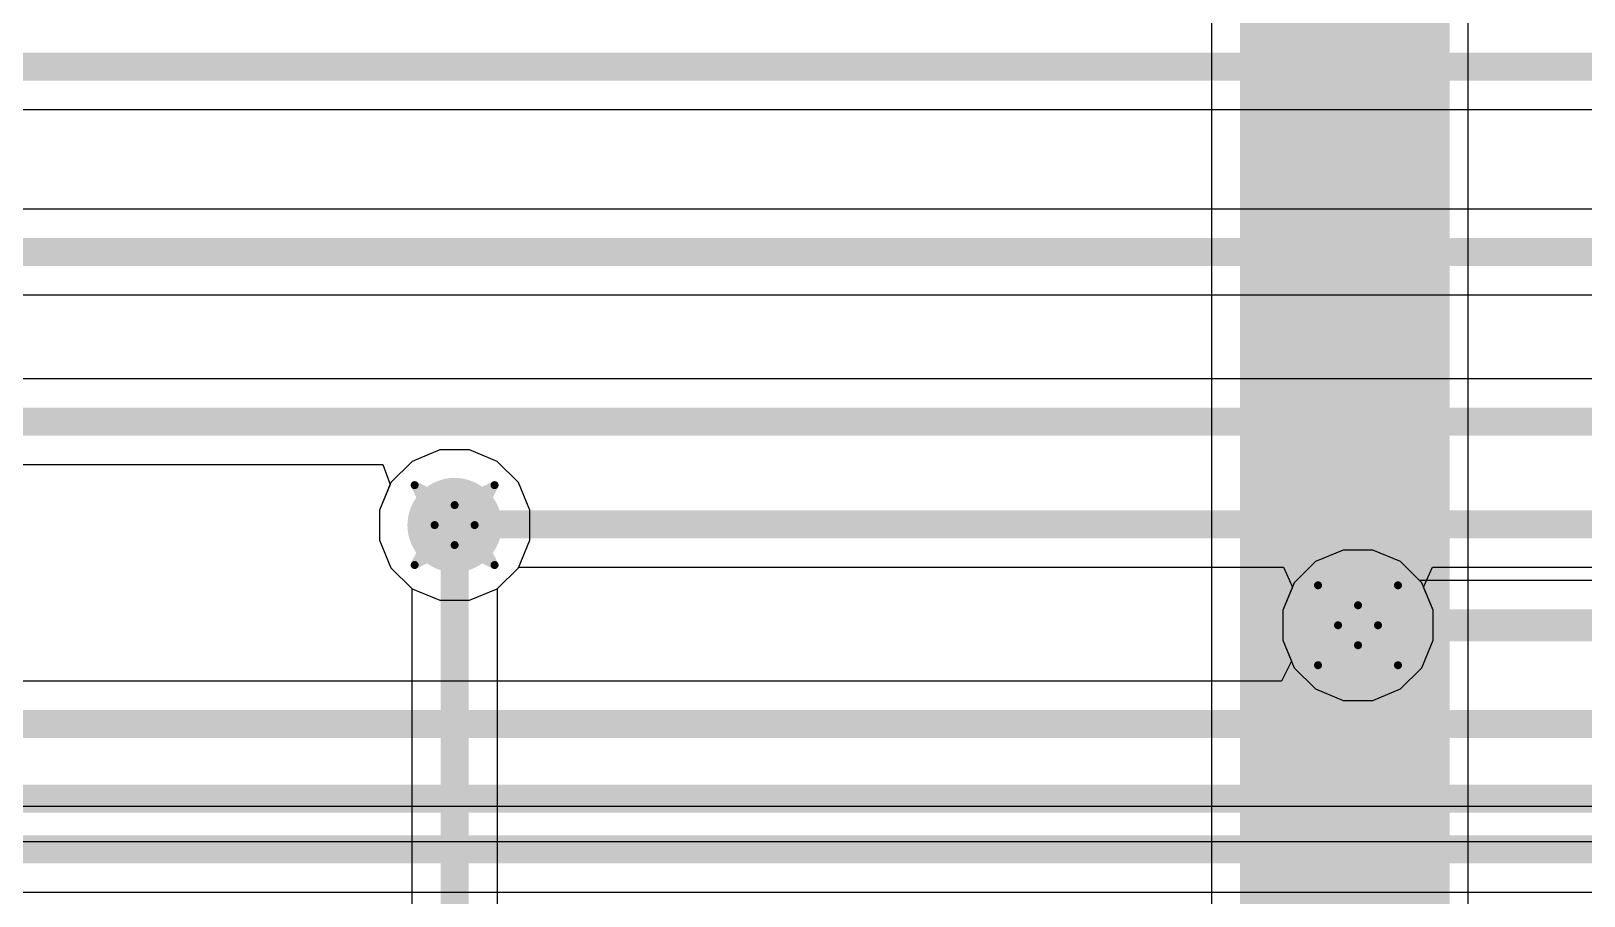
# Model space of a CAD drawing. Header units: inches. Extents: x -3 to 289, y -11 to 89.
# Drawn here: x 36.05 to 45.92, y 19.14 to 24.64 of the extents above; entities that cross this region are included whole.
import ezdxf

# ---------------------------------------------------------------- set-up
doc = ezdxf.new("R2010")
doc.units = ezdxf.units.IN
for name, color, linetype in [('Bottom Layer', 5, 'Continuous'), ('Drill Drawing', 1, 'Continuous'), ('Layer 1', 16, 'Continuous'), ('Layer 2', 76, 'Continuous'), ('Top Layer', 1, 'Continuous'), ('Top Overlay', 2, 'Continuous'), ('Via Holes', 16, 'Continuous')]:
    doc.layers.add(name, color=color, linetype=linetype)

# ---------------------------------------------------------------- blocks, each defined once
blk = doc.blocks.new('693071010811_75')
at = {"layer": 'Top Overlay'}
blk.add_lwpolyline([(-7.025, 7.175, 0.127, 0.127, 0), (-7.025, -4.9439, 0.127, 0.127, 0)], format="xyseb", dxfattribs=at)

msp = doc.modelspace()

# ---------------------------------------------------------------- hatches: boundary and pattern name
at = {"layer": 'Bottom Layer'}
h = msp.add_hatch(color=5, dxfattribs=at)
edge = h.paths.add_edge_path()
edge.add_arc((38.7411, 21.4952), 0.3, 0, 360)
h = msp.add_hatch(color=5, dxfattribs=at)
edge = h.paths.add_edge_path()
edge.add_arc((44.4822, 20.8583), 0.3, 0, 360)
at = {"layer": 'Layer 1'}
h = msp.add_hatch(color=16, dxfattribs=at)
edge = h.paths.add_edge_path()
edge.add_arc((38.7411, 21.4952), 0.3, 0, 360)
h = msp.add_hatch(color=16, dxfattribs=at)
edge = h.paths.add_edge_path()
edge.add_arc((44.4822, 20.8583), 0.3, 0, 360)
at = {"layer": 'Layer 2'}
msp.add_hatch(color=76, dxfattribs=at).paths.add_polyline_path([(45.0019, 31.5468), (43.7319, 31.5468), (43.7319, 17.4737), (45.0019, 17.4737)])
h = msp.add_hatch(color=76, dxfattribs=at)
edge = h.paths.add_edge_path()
edge.add_arc((38.7411, 21.4952), 0.3, 0, 360)
h = msp.add_hatch(color=76, dxfattribs=at)
edge = h.paths.add_edge_path()
edge.add_arc((44.4822, 20.8583), 0.3, 0, 360)
at = {"layer": 'Top Layer'}
h = msp.add_hatch(color=1, dxfattribs=at)
edge = h.paths.add_edge_path()
edge.add_arc((38.7411, 21.4952), 0.3, 0, 360)
h = msp.add_hatch(color=1, dxfattribs=at)
edge = h.paths.add_edge_path()
edge.add_arc((44.4822, 20.8583), 0.3, 0, 360)
at = {"layer": 'Via Holes'}
h = msp.add_hatch(color=7, dxfattribs=at)
edge = h.paths.add_edge_path()
edge.add_arc((38.7411, 21.4952), 0.15, 0, 360)
h = msp.add_hatch(color=7, dxfattribs=at)
edge = h.paths.add_edge_path()
edge.add_arc((44.4822, 20.8583), 0.15, 0, 360)

# ---------------------------------------------------------------- linework, layer by layer
at = {"layer": 'Bottom Layer'}
for p, q in [((8.6649, 24.1375), (56.929, 24.1375)), ((55.3313, 23.5037), (16.4567, 23.5037)), ((16.5694, 22.9598), (55.3313, 22.9598)), ((52.334, 22.4248), (19.8669, 22.4248)), ((19.9795, 21.8809), (38.2852, 21.8809)), ((38.2852, 21.8809), (38.3311, 21.7539)), ((38.3311, 21.7539), (38.2633, 21.5902)), ((38.2633, 21.5902), (38.2633, 21.4001)), ((38.2633, 21.4001), (38.3361, 21.2245)), ((38.3361, 21.2245), (38.4705, 21.0901)), ((39.0118, 21.0901), (39.1462, 21.2245)), ((39.1462, 21.2245), (39.1474, 21.2273)), ((39.1474, 21.2273), (44.0096, 21.2273)), ((44.0096, 21.2273), (44.0653, 21.1003)), ((44.8992, 21.1003), (44.9549, 21.2273)), ((44.9549, 21.2273), (51.6112, 21.2273)), ((38.4705, 21.0901), (38.6461, 21.0174)), ((38.8362, 21.0174), (39.0118, 21.0901)), ((44.0653, 21.1003), (44.0044, 20.9534)), ((44.96, 20.9534), (44.8992, 21.1003)), ((38.6461, 21.0174), (38.8362, 21.0174)), ((44.0044, 20.9534), (44.0044, 20.7633)), ((44.96, 20.7633), (44.96, 20.9534)), ((44.0044, 20.7633), (44.0772, 20.5877)), ((44.8873, 20.5877), (44.96, 20.7633)), ((44.0772, 20.5877), (44.2116, 20.4533)), ((44.7529, 20.4533), (44.8873, 20.5877)), ((44.2116, 20.4533), (44.3872, 20.3805)), ((44.5773, 20.3805), (44.7529, 20.4533)), ((44.3872, 20.3805), (44.5773, 20.3805)), ((58.339, 19.7052), (24.0739, 19.7052)), ((24.0739, 19.1614), (58.339, 19.1614))]:
    msp.add_line(p, q, dxfattribs=at)
for points in [[(8.2611, 24.4094, 0.1778, 0.1778, 0), (58.6465, 24.4094, 0.1778, 0.1778, 0)], [(16.4567, 23.2318, 0.1778, 0.1778, 0), (55.735, 23.2318, 0.1778, 0.1778, 0)], [(19.8669, 22.1528, 0.1778, 0.1778, 0), (52.7378, 22.1528, 0.1778, 0.1778, 0)], [(38.7411, 21.4952, 0.1778, 0.1778, 0), (38.7452, 21.4992, 0.1778, 0.1778, 0)], [(38.7452, 21.4992, 0.1778, 0.1778, 0), (52.0068, 21.4992, 0.1778, 0.1778, 0)], [(23.6701, 19.4333, 0.1778, 0.1778, 0), (64.5476, 19.4333, 0.1778, 0.1778, 0)]]:
    msp.add_lwpolyline(points, format="xyseb", dxfattribs=at)
for points in [[(38.6967, 21.4952, 0.0889, 0.0889, 1), (38.7856, 21.4952, 0.0889, 0.0889, 1)], [(38.7008, 21.4992, 0.0889, 0.0889, 1), (38.7897, 21.4992, 0.0889, 0.0889, 1)], [(38.7008, 21.4992, 0.0889, 0.0889, 1), (38.7897, 21.4992, 0.0889, 0.0889, 1)]]:
    msp.add_lwpolyline(points, format="xyseb", close=True, dxfattribs=at)
at = {"layer": 'Drill Drawing'}
for points in [[(38.4871, 21.7492, 0.0508, 0.0508, 0), (38.7411, 21.6222, 0.0508, 0.0508, 0)], [(38.4871, 21.7492, 0.0508, 0.0508, 0), (38.6141, 21.4952, 0.0508, 0.0508, 0)], [(38.7411, 21.6222, 0.0508, 0.0508, 0), (38.9951, 21.7492, 0.0508, 0.0508, 0)], [(38.8681, 21.4952, 0.0508, 0.0508, 0), (38.9951, 21.7492, 0.0508, 0.0508, 0)], [(38.4871, 21.2412, 0.0508, 0.0508, 0), (38.6141, 21.4952, 0.0508, 0.0508, 0)], [(38.8681, 21.4952, 0.0508, 0.0508, 0), (38.9951, 21.2412, 0.0508, 0.0508, 0)], [(38.4871, 21.2412, 0.0508, 0.0508, 0), (38.7411, 21.3682, 0.0508, 0.0508, 0)], [(38.7411, 21.3682, 0.0508, 0.0508, 0), (38.9951, 21.2412, 0.0508, 0.0508, 0)], [(44.2282, 21.1123, 0.0508, 0.0508, 0), (44.4822, 20.9853, 0.0508, 0.0508, 0)], [(44.2282, 21.1123, 0.0508, 0.0508, 0), (44.3552, 20.8583, 0.0508, 0.0508, 0)], [(44.4822, 20.9853, 0.0508, 0.0508, 0), (44.7362, 21.1123, 0.0508, 0.0508, 0)], [(44.6092, 20.8583, 0.0508, 0.0508, 0), (44.7362, 21.1123, 0.0508, 0.0508, 0)], [(44.2282, 20.6043, 0.0508, 0.0508, 0), (44.3552, 20.8583, 0.0508, 0.0508, 0)], [(44.6092, 20.8583, 0.0508, 0.0508, 0), (44.7362, 20.6043, 0.0508, 0.0508, 0)], [(44.2282, 20.6043, 0.0508, 0.0508, 0), (44.4822, 20.7313, 0.0508, 0.0508, 0)], [(44.4822, 20.7313, 0.0508, 0.0508, 0), (44.7362, 20.6043, 0.0508, 0.0508, 0)]]:
    msp.add_lwpolyline(points, format="xyseb", dxfattribs=at)
for points in [[(38.4744, 21.7492, 0.0254, 0.0254, 1), (38.4998, 21.7492, 0.0254, 0.0254, 1)], [(38.4744, 21.7492, 0.0254, 0.0254, 1), (38.4998, 21.7492, 0.0254, 0.0254, 1)], [(38.9824, 21.7492, 0.0254, 0.0254, 1), (39.0078, 21.7492, 0.0254, 0.0254, 1)], [(38.9824, 21.7492, 0.0254, 0.0254, 1), (39.0078, 21.7492, 0.0254, 0.0254, 1)], [(38.7284, 21.6222, 0.0254, 0.0254, 1), (38.7538, 21.6222, 0.0254, 0.0254, 1)], [(38.7284, 21.6222, 0.0254, 0.0254, 1), (38.7538, 21.6222, 0.0254, 0.0254, 1)], [(38.6014, 21.4952, 0.0254, 0.0254, 1), (38.6268, 21.4952, 0.0254, 0.0254, 1)], [(38.6014, 21.4952, 0.0254, 0.0254, 1), (38.6268, 21.4952, 0.0254, 0.0254, 1)], [(38.8554, 21.4952, 0.0254, 0.0254, 1), (38.8808, 21.4952, 0.0254, 0.0254, 1)], [(38.8554, 21.4952, 0.0254, 0.0254, 1), (38.8808, 21.4952, 0.0254, 0.0254, 1)], [(38.7284, 21.3682, 0.0254, 0.0254, 1), (38.7538, 21.3682, 0.0254, 0.0254, 1)], [(38.7284, 21.3682, 0.0254, 0.0254, 1), (38.7538, 21.3682, 0.0254, 0.0254, 1)], [(38.4744, 21.2412, 0.0254, 0.0254, 1), (38.4998, 21.2412, 0.0254, 0.0254, 1)], [(38.4744, 21.2412, 0.0254, 0.0254, 1), (38.4998, 21.2412, 0.0254, 0.0254, 1)], [(38.9824, 21.2412, 0.0254, 0.0254, 1), (39.0078, 21.2412, 0.0254, 0.0254, 1)], [(38.9824, 21.2412, 0.0254, 0.0254, 1), (39.0078, 21.2412, 0.0254, 0.0254, 1)], [(44.2155, 21.1123, 0.0254, 0.0254, 1), (44.2409, 21.1123, 0.0254, 0.0254, 1)], [(44.2155, 21.1123, 0.0254, 0.0254, 1), (44.2409, 21.1123, 0.0254, 0.0254, 1)], [(44.7235, 21.1123, 0.0254, 0.0254, 1), (44.7489, 21.1123, 0.0254, 0.0254, 1)], [(44.7235, 21.1123, 0.0254, 0.0254, 1), (44.7489, 21.1123, 0.0254, 0.0254, 1)], [(44.4695, 20.9853, 0.0254, 0.0254, 1), (44.4949, 20.9853, 0.0254, 0.0254, 1)], [(44.4695, 20.9853, 0.0254, 0.0254, 1), (44.4949, 20.9853, 0.0254, 0.0254, 1)], [(44.3425, 20.8583, 0.0254, 0.0254, 1), (44.3679, 20.8583, 0.0254, 0.0254, 1)], [(44.3425, 20.8583, 0.0254, 0.0254, 1), (44.3679, 20.8583, 0.0254, 0.0254, 1)], [(44.5965, 20.8583, 0.0254, 0.0254, 1), (44.6219, 20.8583, 0.0254, 0.0254, 1)], [(44.5965, 20.8583, 0.0254, 0.0254, 1), (44.6219, 20.8583, 0.0254, 0.0254, 1)], [(44.4695, 20.7313, 0.0254, 0.0254, 1), (44.4949, 20.7313, 0.0254, 0.0254, 1)], [(44.4695, 20.7313, 0.0254, 0.0254, 1), (44.4949, 20.7313, 0.0254, 0.0254, 1)], [(44.2155, 20.6043, 0.0254, 0.0254, 1), (44.2409, 20.6043, 0.0254, 0.0254, 1)], [(44.2155, 20.6043, 0.0254, 0.0254, 1), (44.2409, 20.6043, 0.0254, 0.0254, 1)], [(44.7235, 20.6043, 0.0254, 0.0254, 1), (44.7489, 20.6043, 0.0254, 0.0254, 1)], [(44.7235, 20.6043, 0.0254, 0.0254, 1), (44.7489, 20.6043, 0.0254, 0.0254, 1)]]:
    msp.add_lwpolyline(points, format="xyseb", close=True, dxfattribs=at)
at = {"layer": 'Layer 1'}
for p, q in [((38.6461, 21.973), (38.4705, 21.9002)), ((38.8362, 21.973), (38.6461, 21.973)), ((39.0118, 21.9002), (38.8362, 21.973)), ((38.4705, 21.9002), (38.3361, 21.7658)), ((39.1462, 21.7658), (39.0118, 21.9002)), ((38.3361, 21.7658), (38.2633, 21.5902)), ((39.2189, 21.5902), (39.1462, 21.7658)), ((38.2633, 21.5902), (38.2633, 21.4001)), ((39.2189, 21.4001), (39.2189, 21.5902)), ((38.2633, 21.4001), (38.3361, 21.2245)), ((39.1462, 21.2245), (39.2189, 21.4001)), ((44.3872, 21.3361), (44.2116, 21.2634)), ((44.5773, 21.3361), (44.3872, 21.3361)), ((44.7529, 21.2634), (44.5773, 21.3361)), ((38.3361, 21.2245), (38.4705, 21.0901)), ((39.0118, 21.0901), (39.1462, 21.2245)), ((44.2116, 21.2634), (44.0772, 21.129)), ((44.8873, 21.129), (44.7529, 21.2634)), ((44.0772, 21.129), (44.0044, 20.9534)), ((44.96, 20.9534), (44.8873, 21.129)), ((38.4705, 21.0901), (38.6461, 21.0174)), ((38.8362, 21.0174), (39.0118, 21.0901)), ((38.6461, 21.0174), (38.8362, 21.0174)), ((44.0044, 20.9534), (44.0044, 20.7633)), ((44.96, 20.7633), (44.96, 20.9534)), ((44.0044, 20.7633), (44.0772, 20.5877)), ((44.8873, 20.5877), (44.96, 20.7633)), ((44.0772, 20.5877), (44.2116, 20.4533)), ((44.7529, 20.4533), (44.8873, 20.5877)), ((44.2116, 20.4533), (44.3872, 20.3805)), ((44.5773, 20.3805), (44.7529, 20.4533)), ((44.3872, 20.3805), (44.5773, 20.3805))]:
    msp.add_line(p, q, dxfattribs=at)
at = {"layer": 'Layer 2'}
for p, q in [((43.5507, 31.5468), (43.5507, 18.9694)), ((45.1832, 17.4737), (45.1832, 31.5468)), ((38.6461, 21.973), (38.4705, 21.9002)), ((38.8362, 21.973), (38.6461, 21.973)), ((39.0118, 21.9002), (38.8362, 21.973)), ((38.4705, 21.9002), (38.3361, 21.7658)), ((39.1462, 21.7658), (39.0118, 21.9002)), ((38.3361, 21.7658), (38.2633, 21.5902)), ((39.2189, 21.5902), (39.1462, 21.7658)), ((38.2633, 21.5902), (38.2633, 21.4001)), ((39.2189, 21.4001), (39.2189, 21.5902)), ((38.2633, 21.4001), (38.3361, 21.2245)), ((39.1462, 21.2245), (39.2189, 21.4001)), ((38.3361, 21.2245), (38.4692, 21.0914)), ((39.0131, 21.0914), (39.1462, 21.2245)), ((38.4692, 21.0914), (38.4692, 17.106)), ((39.0131, 6.9579), (39.0131, 21.0914))]:
    msp.add_line(p, q, dxfattribs=at)
msp.add_lwpolyline([(38.7411, 6.5541, 0.1778, 0.1778, 0), (38.7411, 21.4952, 0.1778, 0.1778, 0)], format="xyseb", dxfattribs=at)
msp.add_lwpolyline([(38.6967, 21.4952, 0.0889, 0.0889, 1), (38.7856, 21.4952, 0.0889, 0.0889, 1)], format="xyseb", close=True, dxfattribs=at)
at = {"layer": 'Top Layer'}
for p, q in [((38.6461, 21.973), (38.4705, 21.9002)), ((38.8362, 21.973), (38.6461, 21.973)), ((39.0118, 21.9002), (38.8362, 21.973)), ((38.4705, 21.9002), (38.3361, 21.7658)), ((39.1462, 21.7658), (39.0118, 21.9002)), ((38.3361, 21.7658), (38.2633, 21.5902)), ((39.2189, 21.5902), (39.1462, 21.7658)), ((38.2633, 21.5902), (38.2633, 21.4001)), ((39.2189, 21.4001), (39.2189, 21.5902)), ((38.2633, 21.4001), (38.3361, 21.2245)), ((39.1462, 21.2245), (39.2189, 21.4001)), ((44.3872, 21.3361), (44.2116, 21.2634)), ((44.5773, 21.3361), (44.3872, 21.3361)), ((44.7529, 21.2634), (44.5773, 21.3361)), ((38.3361, 21.2245), (38.4705, 21.0901)), ((39.0118, 21.0901), (39.1462, 21.2245)), ((44.2116, 21.2634), (44.0772, 21.129)), ((44.8731, 21.1432), (44.7529, 21.2634)), ((44.0772, 21.129), (44.0044, 20.9534)), ((51.5294, 21.1432), (44.8731, 21.1432)), ((38.4705, 21.0901), (38.6461, 21.0174)), ((38.8362, 21.0174), (39.0118, 21.0901)), ((38.6461, 21.0174), (38.8362, 21.0174)), ((44.0044, 20.9534), (44.0044, 20.7633)), ((44.0044, 20.7633), (44.0599, 20.6293)), ((44.0599, 20.6293), (43.9966, 20.5023)), ((43.9966, 20.5023), (11.7289, 20.5023)), ((28.2778, 19.4836), (57.9111, 19.4836))]:
    msp.add_line(p, q, dxfattribs=at)
for points in [[(44.4822, 20.8583, 0.2032, 0.2032, 0), (52.9335, 20.8583, 0.2032, 0.2032, 0)], [(11.3251, 20.2304, 0.1778, 0.1778, 0), (57.7977, 20.2304, 0.1778, 0.1778, 0)], [(28.1652, 19.7555, 0.1778, 0.1778, 0), (57.9111, 19.7555, 0.1778, 0.1778, 0)]]:
    msp.add_lwpolyline(points, format="xyseb", dxfattribs=at)
msp.add_lwpolyline([(44.4314, 20.8583, 0.1016, 0.1016, 1), (44.533, 20.8583, 0.1016, 0.1016, 1)], format="xyseb", close=True, dxfattribs=at)

# ---------------------------------------------------------------- block references
at = {"rotation": 180}
msp.add_blockref('693071010811_75', (37.977, 24.8998), dxfattribs=at)

doc.saveas('drawing.dxf')
